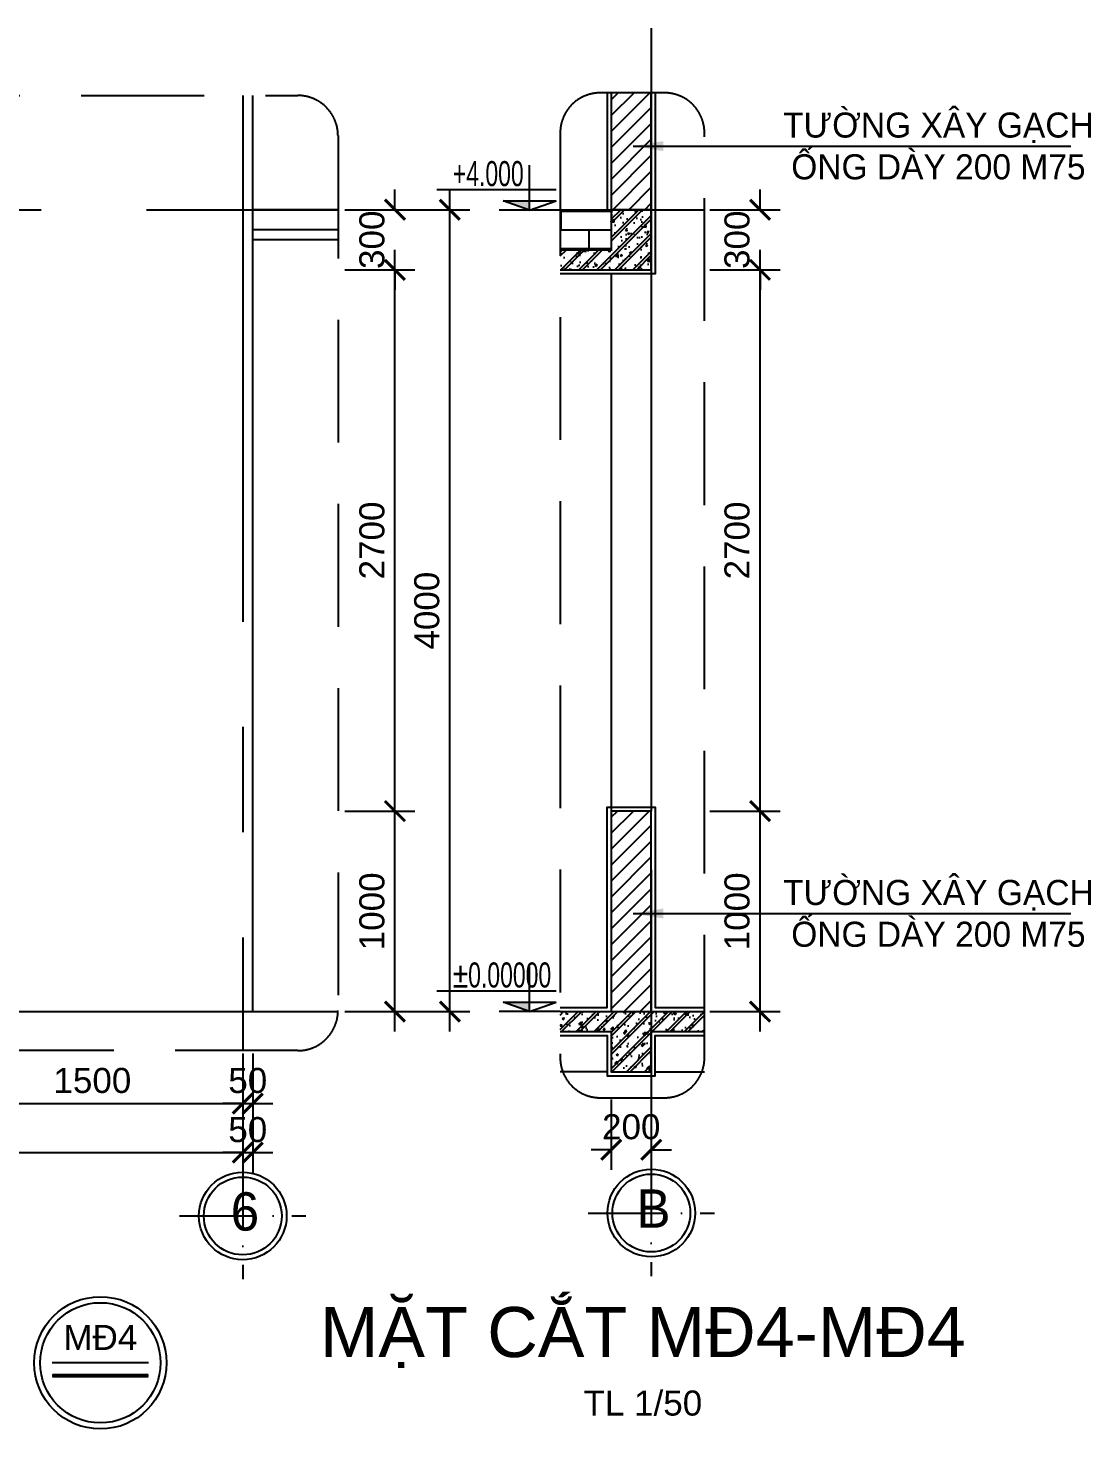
# Model space of a CAD drawing. Header units: inches. Extents: x 452443 to 881249, y 975131 to 1198310.
# Drawn here: x 590427 to 595729, y 1056331 to 1063320 of the extents above; entities that cross this region are included whole.
import ezdxf
from ezdxf.enums import TextEntityAlignment as Align

# ---------------------------------------------------------------- set-up
doc = ezdxf.new("R2010")
doc.units = ezdxf.units.IN
doc.header["$LTSCALE"] = 3.5
doc.header["$MEASUREMENT"] = 0
for name, pattern in [('ACAD_ISO10W100', [18, 12, -3, 0, -3]), ('CENTER', [2, 1.25, -0.25, 0.25, -0.25]), ('HIDDEN', [0.375, 0.25, -0.125])]:
    doc.linetypes.add(name, pattern=pattern)
for name, color, linetype in [('DOOR-84', 84, 'Continuous'), ('GHICHU', 40, 'Continuous'), ('hatch', 4, 'Continuous'), ('kich thuoc', 3, 'Continuous'), ('Mui ten', 9, 'Continuous'), ('Netcat', 5, 'Continuous'), ('Netthay_126', 126, 'Continuous'), ('NOI THAT', 42, 'Continuous'), ('phong', 2, 'Continuous'), ('text', 3, 'Continuous'), ('thuocdo', 3, 'Continuous'), ('Truc', 252, 'Continuous'), ('VISIONABLE-LINE126', 126, 'Continuous')]:
    doc.layers.add(name, color=color, linetype=linetype)
doc.styles.add('chu 1', font='VHELVEN0.TTF')
doc.styles.add('KICHTHUOC', font='VHELVCN0.TTF')
doc.styles.get("Standard").update_dxf_attribs({"font": 'times.ttf'})
doc.styles.add('STYLE5', font='VAVON_.TTF')
doc.dimstyles.new('MUITEN', dxfattribs={"dimtxt": 250, "dimasz": 150, "dimexe": 1.25, "dimexo": 1.5, "dimgap": 1.5, "dimtad": 1, "dimdec": 0, "dimlfac": 2, "dimrnd": 1.38778e-17, "dimtxsty": 'Standard', "dimcen": 1, "dimclrd": 8, "dimclre": 8, "dimclrt": 7, "dimaunit": 1, "dimazin": 0, "dimtfac": 1, "dimtdec": 0, "dimtmove": 0, "dimatfit": 3, "dimfxl": 1, "dimarcsym": 0})
doc.dimstyles.new('tl 50', dxfattribs={"dimscale": 50, "dimtxt": 2.5, "dimasz": 2, "dimexe": 2, "dimexo": 1, "dimgap": 1, "dimtad": 1, "dimdec": 0, "dimzin": 0, "dimdsep": 46, "dimtxsty": 'chu 1', "dimblk": 'ARCHTICK', "dimcen": 2, "dimdle": 2, "dimclrd": 256, "dimclre": 256, "dimclrt": 256, "dimadec": 1, "dimazin": 0, "dimtfac": 1, "dimtdec": 0, "dimtix": 1, "dimtofl": 0, "dimtmove": 0, "dimatfit": 3, "dimldrblk": 'ARCHTICK', "dimfxl": 5, "dimfxlon": 1, "dimtolj": 1, "dimtzin": 0, "dimlwd": -1, "dimarcsym": 0})
pattern_1 = [(50, (744322.19, 1044110.4), (107.589027, -9.41282), [11.25, -123.75]), (355, (744322.19, 1044110.4), (-20.8127, 112.82882), [9, -99]), (100.4514, (744331.15, 1044109.62), (86.77641, 103.41593), [9.56103, -105.17132]), (46.1842, (744322.19, 1044140.4), (160.08616, -24.82785), [16.875, -185.625]), (96.6356, (744335.53, 1044138.33), (140.1994, 146.11768), [14.34154, -157.75695]), (351.1842, (744322.19, 1044140.4), (140.1993, 146.11779), [13.5, -148.5]), (21, (744337.19, 1044132.9), (89.53606, -60.392834), [11.25, -123.75]), (326, (744337.19, 1044132.9), (36.4973, 108.77251), [9, -99]), (71.4514, (744344.65, 1044127.87), (126.033394, 48.379575), [9.56103, -105.17132]), (37.5, (744322.186, 1044110.4), (1.823978, 49.934078), [0, -97.8, 0, -100.5, 0, -99.375]), (7.5, (744322.186, 1044110.4), (39.46043, 59.161757), [0, -57.3, 0, -95.55, 0, -37.875]), (327.5, (744288.736, 1044110.4), (80.073365, -3.383231), [0, -37.5, 0, -117, 0, -155.25]), (317.5, (744273.736, 1044110.4), (87.477925, 15.015747), [0, -48.75, 0, -77.7, 0, -110.25]), (45, (744322.186, 1044110.4), (-45.078057, 45.078057), []), (45, (744322.186, 1044128.777), (-45.078057, 45.078057), [])]

# ---------------------------------------------------------------- blocks, each defined once
blk = doc.blocks.new('_ArchTick')
at = {"color": 0, "linetype": 'ByBlock', "const_width": 0.15}
blk.add_lwpolyline([(-0.5, -0.5), (0.5, 0.5)], dxfattribs=at)
blk = doc.blocks.new('*D2897')
at = {"layer": 'DEFPOINTS', "color": 0}
for p in [(589998, 1059413.3), (591498, 1059045.7), (591498, 1057954.6)]:
    blk.add_point(p, dxfattribs=at)
at = {"layer": 'thuocdo', "lineweight": -2}
for p, q in [((589998, 1058204.6), (589998, 1057854.6)), ((591498, 1058204.6), (591498, 1057854.6))]:
    blk.add_line(p, q, dxfattribs=at)
at = {"layer": 'thuocdo'}
blk.add_line((589898, 1057954.6), (591598, 1057954.6), dxfattribs=at)
at = {"layer": 'thuocdo', "xscale": 100, "yscale": 100, "zscale": 100, "rotation": 180}
blk.add_blockref('_ArchTick', (589998, 1057954.6), dxfattribs=at)
at = {"layer": 'thuocdo', "xscale": 100, "yscale": 100, "zscale": 100}
blk.add_blockref('_ArchTick', (591498, 1057954.6), dxfattribs=at)
at = {"layer": 'thuocdo', "insert": (590748, 1058068.9), "char_height": 125, "attachment_point": 5, "style": 'chu 1'}
blk.add_mtext('\\A1;1500', dxfattribs=at)
blk = doc.blocks.new('*D2898')
at = {"layer": 'DEFPOINTS', "color": 0}
for p in [(587498, 1058790.2), (591498, 1058651.7), (591498, 1057709.6)]:
    blk.add_point(p, dxfattribs=at)
at = {"layer": 'thuocdo', "lineweight": -2}
for p, q in [((587498, 1057959.6), (587498, 1057609.6)), ((591498, 1057959.6), (591498, 1057609.6))]:
    blk.add_line(p, q, dxfattribs=at)
at = {"layer": 'thuocdo'}
blk.add_line((587398, 1057709.6), (591598, 1057709.6), dxfattribs=at)
at = {"layer": 'thuocdo', "xscale": 100, "yscale": 100, "zscale": 100, "rotation": 180}
blk.add_blockref('_ArchTick', (587498, 1057709.6), dxfattribs=at)
at = {"layer": 'thuocdo', "xscale": 100, "yscale": 100, "zscale": 100}
blk.add_blockref('_ArchTick', (591498, 1057709.6), dxfattribs=at)
at = {"layer": 'thuocdo', "insert": (589498, 1057823.8), "char_height": 125, "attachment_point": 5, "style": 'chu 1'}
blk.add_mtext('\\A1;4000', dxfattribs=at)
blk = doc.blocks.new('*D2899')
at = {"layer": 'DEFPOINTS', "color": 0}
for p in [(591498, 1058413.3), (591548, 1058413.3), (591548, 1057954.6)]:
    blk.add_point(p, dxfattribs=at)
at = {"layer": 'thuocdo', "lineweight": -2}
for p, q in [((591498, 1058204.6), (591498, 1057854.6)), ((591548, 1058204.6), (591548, 1057854.6))]:
    blk.add_line(p, q, dxfattribs=at)
at = {"layer": 'thuocdo'}
for p, q in [((591498, 1057954.6), (591398, 1057954.6)), ((591548, 1057954.6), (591648, 1057954.6))]:
    blk.add_line(p, q, dxfattribs=at)
at = {"layer": 'thuocdo', "xscale": 100, "yscale": 100, "zscale": 100}
blk.add_blockref('_ArchTick', (591498, 1057954.6), dxfattribs=at)
at = {"layer": 'thuocdo', "xscale": 100, "yscale": 100, "zscale": 100, "rotation": 180}
blk.add_blockref('_ArchTick', (591548, 1057954.6), dxfattribs=at)
at = {"layer": 'thuocdo', "insert": (591523, 1058068.9), "char_height": 125, "attachment_point": 5, "style": 'chu 1'}
blk.add_mtext('\\A1;50', dxfattribs=at)
blk = doc.blocks.new('*D2900')
at = {"layer": 'DEFPOINTS', "color": 0}
for p in [(591498, 1058413.3), (591548, 1058438.3), (591548, 1057709.6)]:
    blk.add_point(p, dxfattribs=at)
at = {"layer": 'thuocdo', "lineweight": -2}
for p, q in [((591498, 1057959.6), (591498, 1057609.6)), ((591548, 1057959.6), (591548, 1057609.6))]:
    blk.add_line(p, q, dxfattribs=at)
at = {"layer": 'thuocdo'}
for p, q in [((591498, 1057709.6), (591398, 1057709.6)), ((591548, 1057709.6), (591648, 1057709.6))]:
    blk.add_line(p, q, dxfattribs=at)
at = {"layer": 'thuocdo', "xscale": 100, "yscale": 100, "zscale": 100}
blk.add_blockref('_ArchTick', (591498, 1057709.6), dxfattribs=at)
at = {"layer": 'thuocdo', "xscale": 100, "yscale": 100, "zscale": 100, "rotation": 180}
blk.add_blockref('_ArchTick', (591548, 1057709.6), dxfattribs=at)
at = {"layer": 'thuocdo', "insert": (591523, 1057823.8), "char_height": 125, "attachment_point": 5, "style": 'chu 1'}
blk.add_mtext('\\A1;50', dxfattribs=at)
blk = doc.blocks.new('*D2901')
at = {"layer": 'DEFPOINTS', "color": 0}
for p in [(591379.5, 1059413.3), (592257, 1059413.3), (591552.7, 1058413.3)]:
    blk.add_point(p, dxfattribs=at)
at = {"layer": 'thuocdo'}
blk.add_line((592257, 1058313.3), (592257, 1059513.3), dxfattribs=at)
at = {"layer": 'thuocdo', "lineweight": -2}
for p, q in [((592007, 1059413.3), (592357, 1059413.3)), ((592007, 1058413.3), (592357, 1058413.3))]:
    blk.add_line(p, q, dxfattribs=at)
at = {"layer": 'thuocdo', "xscale": 100, "yscale": 100, "zscale": 100}
for p, rotation in [((592257, 1059413.3), 90), ((592257, 1058413.3), 270)]:
    blk.add_blockref('_ArchTick', p, dxfattribs=dict(at, rotation=rotation))
at = {"layer": 'thuocdo', "insert": (592142.8, 1058913.3), "char_height": 125, "attachment_point": 5, "rotation": 90, "style": 'chu 1'}
blk.add_mtext('\\A1;1000', dxfattribs=at)
blk = doc.blocks.new('*D2902')
at = {"layer": 'DEFPOINTS', "color": 0}
for p in [(591623.9, 1062113.3), (592257, 1062113.3), (591379.5, 1059413.3)]:
    blk.add_point(p, dxfattribs=at)
at = {"layer": 'thuocdo'}
blk.add_line((592257, 1059313.3), (592257, 1062213.3), dxfattribs=at)
at = {"layer": 'thuocdo', "lineweight": -2}
for p, q in [((592007, 1062113.3), (592357, 1062113.3)), ((592007, 1059413.3), (592357, 1059413.3))]:
    blk.add_line(p, q, dxfattribs=at)
at = {"layer": 'thuocdo', "xscale": 100, "yscale": 100, "zscale": 100}
for p, rotation in [((592257, 1062113.3), 90), ((592257, 1059413.3), 270)]:
    blk.add_blockref('_ArchTick', p, dxfattribs=dict(at, rotation=rotation))
at = {"layer": 'thuocdo', "insert": (592142.8, 1060763.3), "char_height": 125, "attachment_point": 5, "rotation": 90, "style": 'chu 1'}
blk.add_mtext('\\A1;2700', dxfattribs=at)
blk = doc.blocks.new('*D2903')
at = {"layer": 'DEFPOINTS', "color": 0}
for p in [(591545.4, 1062413.3), (592257, 1062413.3), (591623.9, 1062113.3)]:
    blk.add_point(p, dxfattribs=at)
at = {"layer": 'thuocdo'}
for p, q in [((592257, 1062413.3), (592257, 1062513.3)), ((592257, 1062113.3), (592257, 1062013.3))]:
    blk.add_line(p, q, dxfattribs=at)
at = {"layer": 'thuocdo', "lineweight": -2}
for p, q in [((592007, 1062413.3), (592357, 1062413.3)), ((592007, 1062113.3), (592357, 1062113.3))]:
    blk.add_line(p, q, dxfattribs=at)
at = {"layer": 'thuocdo', "xscale": 100, "yscale": 100, "zscale": 100}
for p, rotation in [((592257, 1062413.3), 270), ((592257, 1062113.3), 90)]:
    blk.add_blockref('_ArchTick', p, dxfattribs=dict(at, rotation=rotation))
at = {"layer": 'thuocdo', "insert": (592142.8, 1062263.3), "char_height": 125, "attachment_point": 5, "rotation": 90, "style": 'chu 1'}
blk.add_mtext('\\A1;300', dxfattribs=at)
blk = doc.blocks.new('*D2904')
at = {"layer": 'DEFPOINTS', "color": 0}
for p in [(591890.1, 1062413.3), (592530.7, 1062413.3), (591812.5, 1058413.3)]:
    blk.add_point(p, dxfattribs=at)
at = {"layer": 'thuocdo'}
blk.add_line((592530.7, 1058313.3), (592530.7, 1062513.3), dxfattribs=at)
at = {"layer": 'thuocdo', "lineweight": -2}
for p, q in [((592280.7, 1062413.3), (592630.7, 1062413.3)), ((592280.7, 1058413.3), (592630.7, 1058413.3))]:
    blk.add_line(p, q, dxfattribs=at)
at = {"layer": 'thuocdo', "xscale": 100, "yscale": 100, "zscale": 100}
for p, rotation in [((592530.7, 1062413.3), 90), ((592530.7, 1058413.3), 270)]:
    blk.add_blockref('_ArchTick', p, dxfattribs=dict(at, rotation=rotation))
at = {"layer": 'thuocdo', "insert": (592416.5, 1060413.3), "char_height": 125, "attachment_point": 5, "rotation": 90, "style": 'chu 1'}
blk.add_mtext('\\A1;4000', dxfattribs=at)
blk = doc.blocks.new('truc tron')
at = {"layer": 'DOOR-84', "linetype": 'ACAD_ISO10W100', "ltscale": 20}
for p, q in [((0, -710), (0, 710)), ((710, 0), (-710, 0))]:
    blk.add_line(p, q, dxfattribs=at)
at = {"layer": 'DOOR-84', "linetype": 'Continuous'}
blk.add_circle((0, 0), 492, dxfattribs=at)
at = {"layer": 'NOI THAT', "linetype": 'Continuous'}
blk.add_circle((0, 0), 437, dxfattribs=at)
blk = doc.blocks.new('*D2907')
at = {"layer": 'DEFPOINTS', "color": 0}
for p in [(593535.7, 1058557.6), (593335.7, 1058498.9), (593535.7, 1057724)]:
    blk.add_point(p, dxfattribs=at)
at = {"layer": 'thuocdo', "lineweight": -2}
for p, q in [((593335.7, 1057974), (593335.7, 1057624)), ((593535.7, 1057974), (593535.7, 1057624))]:
    blk.add_line(p, q, dxfattribs=at)
at = {"layer": 'thuocdo'}
for p, q in [((593335.7, 1057724), (593235.7, 1057724)), ((593535.7, 1057724), (593635.7, 1057724))]:
    blk.add_line(p, q, dxfattribs=at)
at = {"layer": 'thuocdo', "xscale": 100, "yscale": 100, "zscale": 100}
blk.add_blockref('_ArchTick', (593335.7, 1057724), dxfattribs=at)
at = {"layer": 'thuocdo', "xscale": 100, "yscale": 100, "zscale": 100, "rotation": 180}
blk.add_blockref('_ArchTick', (593535.7, 1057724), dxfattribs=at)
at = {"layer": 'thuocdo', "insert": (593435.7, 1057838.2), "char_height": 125, "attachment_point": 5, "style": 'chu 1'}
blk.add_mtext('\\A1;200', dxfattribs=at)
blk = doc.blocks.new('*D2908')
at = {"layer": 'DEFPOINTS', "color": 0}
for p in [(593519.4, 1059413.3), (594078, 1059413.3), (593535.7, 1058413.3)]:
    blk.add_point(p, dxfattribs=at)
at = {"layer": 'thuocdo'}
blk.add_line((594078, 1058313.3), (594078, 1059513.3), dxfattribs=at)
at = {"layer": 'thuocdo', "lineweight": -2}
for p, q in [((593828, 1059413.3), (594178, 1059413.3)), ((593828, 1058413.3), (594178, 1058413.3))]:
    blk.add_line(p, q, dxfattribs=at)
at = {"layer": 'thuocdo', "xscale": 100, "yscale": 100, "zscale": 100}
for p, rotation in [((594078, 1059413.3), 90), ((594078, 1058413.3), 270)]:
    blk.add_blockref('_ArchTick', p, dxfattribs=dict(at, rotation=rotation))
at = {"layer": 'thuocdo', "insert": (593963.8, 1058913.3), "char_height": 125, "attachment_point": 5, "rotation": 90, "style": 'chu 1'}
blk.add_mtext('\\A1;1000', dxfattribs=at)
blk = doc.blocks.new('*D2909')
at = {"layer": 'DEFPOINTS', "color": 0}
for p in [(593708.5, 1062113.3), (594078, 1062113.3), (593519.4, 1059413.3)]:
    blk.add_point(p, dxfattribs=at)
at = {"layer": 'thuocdo'}
blk.add_line((594078, 1059313.3), (594078, 1062213.3), dxfattribs=at)
at = {"layer": 'thuocdo', "lineweight": -2}
for p, q in [((593828, 1062113.3), (594178, 1062113.3)), ((593828, 1059413.3), (594178, 1059413.3))]:
    blk.add_line(p, q, dxfattribs=at)
at = {"layer": 'thuocdo', "xscale": 100, "yscale": 100, "zscale": 100}
for p, rotation in [((594078, 1062113.3), 90), ((594078, 1059413.3), 270)]:
    blk.add_blockref('_ArchTick', p, dxfattribs=dict(at, rotation=rotation))
at = {"layer": 'thuocdo', "insert": (593963.8, 1060763.3), "char_height": 125, "attachment_point": 5, "rotation": 90, "style": 'chu 1'}
blk.add_mtext('\\A1;2700', dxfattribs=at)
blk = doc.blocks.new('*D2910')
at = {"layer": 'DEFPOINTS', "color": 0}
for p in [(593755.3, 1062413.3), (594078, 1062413.3), (593708.5, 1062113.3)]:
    blk.add_point(p, dxfattribs=at)
at = {"layer": 'thuocdo'}
for p, q in [((594078, 1062413.3), (594078, 1062513.3)), ((594078, 1062113.3), (594078, 1062013.3))]:
    blk.add_line(p, q, dxfattribs=at)
at = {"layer": 'thuocdo', "lineweight": -2}
for p, q in [((593828, 1062413.3), (594178, 1062413.3)), ((593828, 1062113.3), (594178, 1062113.3))]:
    blk.add_line(p, q, dxfattribs=at)
at = {"layer": 'thuocdo', "xscale": 100, "yscale": 100, "zscale": 100}
for p, rotation in [((594078, 1062413.3), 270), ((594078, 1062113.3), 90)]:
    blk.add_blockref('_ArchTick', p, dxfattribs=dict(at, rotation=rotation))
at = {"layer": 'thuocdo', "insert": (593963.8, 1062263.3), "char_height": 125, "attachment_point": 5, "rotation": 90, "style": 'chu 1'}
blk.add_mtext('\\A1;300', dxfattribs=at)
blk = doc.blocks.new('CD')
at = {"ltscale": 50}
blk.add_hatch(color=256, dxfattribs=at).paths.add_polyline_path([(0, 69), (0, 0), (197, 69)])
for p, q in [((0, 0), (0, 335)), ((-196, 152), (688, 152)), ((-227, 0), (227, 0)), ((0, 0), (-197, 69)), ((197, 69), (-197, 69)), ((0, 0), (197, 69))]:
    blk.add_line(p, q, dxfattribs=at)
at = {"layer": 'text', "style": 'KICHTHUOC', "width": 0.8}
blk.add_attdef('%%P0.000', (17, 179), '', height=150, dxfattribs=at)

msp = doc.modelspace()

# ---------------------------------------------------------------- hatches: boundary and pattern name
at = {"layer": 'hatch'}
h = msp.add_hatch(dxfattribs=at)
h.set_pattern_fill('ANSI31', color=256, scale=450)
h.set_pattern_definition([(45, (744322.186, 1044110.4), (-39.774756, 39.774756), [])])
h.paths.add_polyline_path([(593535.7, 1059413.3), (593335.7, 1059413.3), (593335.7, 1058413.3), (593535.7, 1058413.3)])
h.paths.add_polyline_path([(593535.7, 1062996.3), (593335.7, 1062996.3), (593335.7, 1062413.3), (593535.7, 1062413.3)])
h = msp.add_hatch(dxfattribs=at)
h.set_pattern_fill('BT-01', color=256, scale=15, pattern_type=2)
h.set_pattern_definition(pattern_1)
h.paths.add_polyline_path([(593535.7, 1062113.3), (593535.7, 1062413.3), (593335.7, 1062413.3), (593335.7, 1062213.3), (593081.3, 1062213.3), (593081.3, 1062113.3)])
h = msp.add_hatch(dxfattribs=at)
h.set_pattern_fill('AR-BRSTD', color=256, scale=35)
h.set_pattern_definition([(0, (746385.69, 1044110.4), (0, 93.345), []), (90, (746385.69, 1044110.4), (-140, 93.345), [93.345, -93.345])])
h.paths.add_polyline_path([(593335.7, 1062413.3), (593081.3, 1062413.3), (593081.3, 1062410.7), (593081.3, 1062213.3), (593335.7, 1062213.3)])
h = msp.add_hatch(dxfattribs=at)
h.set_pattern_fill('BT-01', color=256, scale=15, pattern_type=2)
h.set_pattern_definition(pattern_1)
h.paths.add_polyline_path([(593081.3, 1058413.3), (593081.3, 1058313.3), (593335.7, 1058313.3), (593335.7, 1058113.3), (593535.7, 1058113.3), (593535.7, 1058313.3), (593801.1, 1058313.3), (593801.1, 1058413.3)])

# ---------------------------------------------------------------- linework, layer by layer
at = {"linetype": 'HIDDEN', "ltscale": 700}
for points in [[(587017.6, 1062982.9), (591773.1, 1062982.9, -0.414214), (591973.1, 1062782.9), (591973.1, 1058418.6, -0.414214), (591773.1, 1058218.6), (587017.6, 1058218.6, -0.414214), (586817.6, 1058418.6), (586817.6, 1062782.9, -0.414214)], [(593281.3, 1057983.4), (593601.1, 1057983.4, 0.414214), (593801.1, 1058183.4), (593801.1, 1062796.3, 0.414214), (593601.1, 1062996.3), (593281.3, 1062996.3, 0.414214), (593081.3, 1062796.3), (593081.3, 1058183.4, 0.414214)]]:
    msp.add_lwpolyline(points, format="xyb", close=True, dxfattribs=at)
for radius in [330, 300]:
    msp.add_circle((590787.8, 1056661.2), radius)
at = {"layer": 'kich thuoc', "const_width": 20}
msp.add_lwpolyline([(590547.8, 1056597), (591027.8, 1056597)], dxfattribs=at)
at = {"layer": 'Mui ten'}
for p, q in [((591027.8, 1056661.2), (590547.8, 1056661.2)), ((591027.8, 1056597), (590547.8, 1056597))]:
    msp.add_line(p, q, dxfattribs=at)
at = {"layer": 'Netcat'}
for p, q in [((593535.7, 1062413.3), (593335.7, 1062413.3)), ((593335.7, 1062413.3), (593335.7, 1062213.3)), ((593535.7, 1062213.3), (593535.7, 1062413.3))]:
    msp.add_line(p, q, dxfattribs=at)
for points in [[(593081.3, 1062113.3), (593535.7, 1062113.3), (593535.7, 1062996.3)], [(593335.7, 1062996.3), (593335.7, 1062213.3)], [(593081.3, 1062213.3), (593335.7, 1062213.3)], [(593535.7, 1058413.3), (593535.7, 1059413.3), (593335.7, 1059413.3), (593335.7, 1058413.3)], [(593081.3, 1058413.3), (593801.1, 1058413.3)], [(593081.3, 1058313.3), (593335.7, 1058313.3)], [(593335.7, 1058313.3), (593335.7, 1058113.3), (593535.7, 1058113.3), (593535.7, 1058313.3)], [(593535.7, 1058313.3), (593801.1, 1058313.3)]]:
    msp.add_lwpolyline(points, dxfattribs=at)
at = {"layer": 'Netthay_126'}
for points in [[(591548, 1062113.3), (591548, 1062982.9)], [(591973.1, 1062413.3), (591548, 1062413.3)], [(593081.3, 1062413.3), (593335.7, 1062413.3)], [(591973.1, 1062313.3), (591548, 1062313.3)], [(591973.1, 1062263.3), (591548, 1062263.3)], [(591548, 1058413.3), (591548, 1062113.3)], [(593335.7, 1062093.3), (593335.7, 1059413.3)], [(593535.7, 1062093.3), (593535.7, 1059413.3)], [(587698, 1058413.3), (591973, 1058413.3)], [(593315.7, 1058113.3), (593081.3, 1058113.3)], [(593555.7, 1058113.3), (593801.1, 1058113.3)]]:
    msp.add_lwpolyline(points, dxfattribs=at)
at = {"layer": 'NOI THAT'}
for points in [[(593555.7, 1062996.3), (593555.7, 1062093.3), (593081.3, 1062093.3)], [(593315.7, 1062996.3), (593315.7, 1062413.3)], [(593081.3, 1058433.3), (593315.7, 1058433.3), (593315.7, 1059433.3), (593555.7, 1059433.3), (593555.7, 1058433.3), (593801.1, 1058433.3)], [(593081.3, 1058293.3), (593315.7, 1058293.3), (593315.7, 1058093.3), (593555.7, 1058093.3), (593555.7, 1058293.3), (593801.1, 1058293.3)]]:
    msp.add_lwpolyline(points, dxfattribs=at)
at = {"layer": 'Truc', "linetype": 'CENTER', "ltscale": 600}
for points in [[(593535.7, 1063319.6), (593535.7, 1057577.2)], [(591498, 1062982.9), (591498, 1058218.6)], [(586817.6, 1062413.3), (591973.1, 1062413.3)], [(593081.3, 1062413.3), (593801.1, 1062413.3)], [(586817.7, 1058413.3), (591973, 1058413.3)], [(593081.3, 1058413.3), (593801.1, 1058413.3)]]:
    msp.add_lwpolyline(points, dxfattribs=at)

# ---------------------------------------------------------------- block references
at = {"layer": 'GHICHU', "ltscale": 10}
ref = msp.add_blockref('CD', (592928.9, 1062410.7), dxfattribs=dict(at, xscale=-0.6720000001369044, yscale=0.6719999997876585, zscale=0.6720000000000002))
ref.add_attrib('%%P0.000', '+4.000', (592545.7, 1062530.8), dxfattribs={"layer": 'text', "height": 125, "style": 'KICHTHUOC', "width": 0.8})
ref = msp.add_blockref('CD', (592928.9, 1058413.3), dxfattribs=dict(at, xscale=-0.6720000001369044, yscale=0.6719999997876585, zscale=0.6720000000000002))
ref.add_attrib('%%P0.000', '%%P0.00000', (592545.7, 1058533.4), dxfattribs={"layer": 'text', "height": 125, "style": 'KICHTHUOC', "width": 0.8})
at = {"layer": 'VISIONABLE-LINE126', "linetype": 'Continuous', "xscale": 0.4443119999486953, "yscale": 0.4443120000651106, "zscale": 0.444312000006903, "rotation": 180}
for p in [(591498, 1057393.9), (593535.7, 1057408.4)]:
    msp.add_blockref('truc tron', p, dxfattribs=at)

# ---------------------------------------------------------------- texts
at = {"attachment_point": 5, "style": 'chu 1'}
for s, insert, char_height, width in [('{\\fVNI Helve|b0|i0|c0|p2;TÖÔØNG XAÂY GAÏCH OÁNG DAØY 200 M75}', (594967.6, 1062730.5), 125, 1903.812), ('{\\fVNI Helve|b0|i0|c0|p2;TÖÔØNG XAÂY GAÏCH OÁNG DAØY 200 M75}', (594967.6, 1058902.4), 125, 1903.812), ('{\\H2.5x;MAËT CAÉT MÑ4-MÑ4\\P\\H0.5x;TL 1/50}', (593493.5, 1056668), 100, 4379.886), ('MÑ4', (590787.8, 1056787.9), 125, 323.77)]:
    msp.add_mtext(s, dxfattribs=dict(at, insert=insert, char_height=char_height, width=width))
at = {"layer": 'text', "linetype": 'Continuous', "style": 'STYLE5'}
for s, p in [('6', (591508.9, 1057320.6)), ('B', (593546.5, 1057335))]:
    msp.add_text(s, height=191.2, dxfattribs=at).set_placement(p, align=Align.CENTER)

# ---------------------------------------------------------------- dimensions: what is measured, and where the dimension line sits
at = {"layer": 'thuocdo'}
for base, p1, p2, picture, middle in [((592257, 1062413.3), (591623.9, 1062113.3), (591545.4, 1062413.3), '*D2903', (592142.8, 1062263.3)), ((594078, 1062413.3), (593708.5, 1062113.3), (593755.3, 1062413.3), '*D2910', (593963.8, 1062263.3)), ((592257, 1062113.3), (591379.5, 1059413.3), (591623.9, 1062113.3), '*D2902', (592142.8, 1060763.3)), ((594078, 1062113.3), (593519.4, 1059413.3), (593708.5, 1062113.3), '*D2909', (593963.8, 1060763.3))]:
    dim = msp.add_linear_dim(base=base, p1=p1, p2=p2, angle=90, dimstyle='tl 50', override={"dimtmove": 1}, dxfattribs=at)
    dim.commit()
    dim.dimension.update_dxf_attribs({"geometry": picture, "text_midpoint": middle})
for base, p1, p2, picture, middle in [((592530.7, 1062413.3), (591812.5, 1058413.3), (591890.1, 1062413.3), '*D2904', (592416.5, 1060413.3)), ((592257, 1059413.3), (591552.7, 1058413.3), (591379.5, 1059413.3), '*D2901', (592142.8, 1058913.3)), ((594078, 1059413.3), (593535.7, 1058413.3), (593519.4, 1059413.3), '*D2908', (593963.8, 1058913.3))]:
    dim = msp.add_linear_dim(base=base, p1=p1, p2=p2, angle=90, dimstyle='tl 50', dxfattribs=at)
    dim.commit()
    dim.dimension.update_dxf_attribs({"geometry": picture, "text_midpoint": middle})
dim = msp.add_linear_dim(base=(591498, 1057954.6), p1=(589998, 1059413.3), p2=(591498, 1059045.7), dimstyle='tl 50', override={"dimtmove": 1}, dxfattribs=at)
dim.commit()
dim.dimension.update_dxf_attribs({"geometry": '*D2897', "text_midpoint": (590748, 1058068.9)})
for base, p1, p2, picture, middle in [((591498, 1057709.6), (587498, 1058790.2), (591498, 1058651.7), '*D2898', (589498, 1057823.8)), ((593535.7, 1057724), (593335.7, 1058498.9), (593535.7, 1058557.6), '*D2907', (593435.7, 1057838.2)), ((591548, 1057709.6), (591498, 1058413.3), (591548, 1058438.3), '*D2900', (591523, 1057823.8)), ((591548, 1057954.6), (591498, 1058413.3), (591548, 1058413.3), '*D2899', (591523, 1058068.9))]:
    dim = msp.add_linear_dim(base=base, p1=p1, p2=p2, dimstyle='tl 50', dxfattribs=at)
    dim.commit()
    dim.dimension.update_dxf_attribs({"geometry": picture, "text_midpoint": middle})

# ---------------------------------------------------------------- leaders
at = {"layer": 'phong', "linetype": 'Continuous', "ltscale": 0.3}
for points in [[(593445, 1062730.5), (595627.5, 1062730.5)], [(593445, 1058902.4), (595627.5, 1058902.4)]]:
    msp.add_leader(points, dimstyle='MUITEN', override={"dimasz": 150}, dxfattribs=at)

doc.saveas('drawing.dxf')
